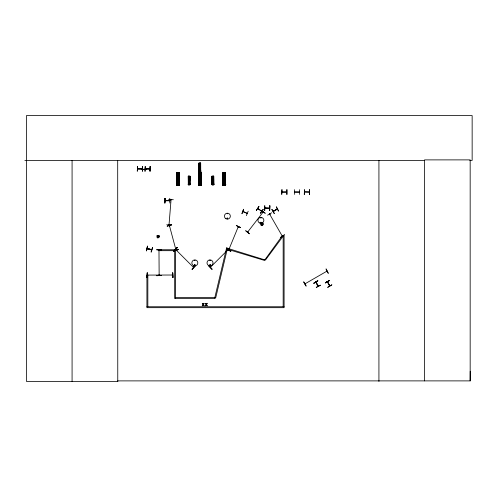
<?xml version="1.0" encoding="UTF-8"?>
<svg xmlns="http://www.w3.org/2000/svg" width="497" height="497" viewBox="0 0 497 497"><rect width="100%" height="100%" fill="white"/><g stroke="black" fill="none" stroke-linecap="round" stroke-linejoin="round"><path stroke-width="0.75" d="M469.827 160.401L472.15 160.401L472.15 115.59L26.453 115.59L26.453 381.41L117.764 381.41L117.702 380.888L470.168 380.888L470.237 371.278M166.731 224.781L171.465 225.16M169.26 224.52L169.017 224.88L171.067 199.595M170.825 199.993L170.881 199.57M168.999 224.501L169.179 224.942M170.8 199.993L171.061 199.682M173.329 199.732L168.595 199.384M175.609 249.488L175.863 249.73M175.938 249.861L176.162 250.097M193.588 267.467L193.432 267.013M193.675 267.293L193.358 266.97L193.706 267.349M257.831 208.398L258.167 208.833L257.732 208.529M261.708 211.138L261.372 210.871M158.978 250.01L159.146 275.444M159.189 275.394L158.959 274.978M194.575 260.416L195.085 260.347L194.607 260.471M210.281 265.174C209.84 263.938 209.492 266.175 210.33 265.1M210.467 265.1C209.274 266.491 209.759 263.727 210.424 264.988M227.614 213.753L227.135 213.629L227.645 213.691M227.694 218.463C227.129 217.301 226.992 219.27 227.632 218.518M260.577 222.569L261.18 222.407L260.757 222.811M261.161 217.885L260.652 217.953L261.13 217.823M261.316 222.681C260.068 220.979 261.006 224.352 261.205 222.265M277.164 208.939L273.164 211.281L273.505 211.051M273.574 211.063L273.269 211.467L277.301 209.075M305.462 283.806L305.177 283.967M326.659 271.542L327.007 271.12M157.978 237.361L158.102 236.665L157.294 236.386L157.481 235.988L158.667 235.882L158.959 236.678L158.413 237.324L157.586 237.175L157.294 236.386M158.102 236.665L158.276 235.696M261.142 224.035L261.826 225.017L261.95 224.315L261.142 224.035L261.683 223.389L261.95 224.315M262 224.054L262.118 223.352L262.807 224.333L261.826 225.017M228.968 249.817L228.813 250.202M238.479 226.806L238.144 227.073L238.492 226.713M146.453 250.805L147.652 246.208M147.497 248.761C145.894 247.164 158.58 252.308 147.1 248.606M151.175 252.041L152.567 247.494L151.113 252.022M151.218 249.724L151.734 249.643M178.15 185.306L177.901 184.797M210.374 267.355L210.641 267.013M228.44 249.544L227.986 249.742L228.421 249.575M269.728 213.983L269.828 214.48L269.821 214.039M318.179 286.229C313.054 276.164 317.626 287.049 318.204 285.713M226.408 249.531L230.906 251.066L226.415 249.506M238.318 226.632L238.125 227.123M228.8 250.159L228.974 249.786M238.318 227.129L238.454 226.738M327.678 282.327L327.585 281.743M327.411 281.818L329.766 285.831M228.651 250.097L238.28 226.688M194.439 264.87C194.706 266.796 195.88 263.783 194.42 264.988M227.781 218.612C226.216 216.574 227.85 219.78 227.278 218.792M200.005 185.319L200.223 184.785M224.389 185.319L224.017 185.325L224.371 184.797L224.01 184.766M243.573 209.274L241.933 213.741L243.549 209.268M242.921 211.461L247.208 213.493M248.177 211.231L246.369 215.623M243.337 211.902L242.834 211.629M158.152 236.398L157.332 236.82M261.925 224.06L261.18 224.476M262.82 212.399L263.149 212.02M137.551 168.787L142.304 168.974M145.242 168.8L149.995 168.986M165.023 200.62L169.713 200.577M147.708 275.04L147.292 275.257L147.708 275.015M172.714 275.232L172.279 275.015M269.828 214.48L269.591 214.176M210.405 267.249L228.322 249.401M305.065 283.98L305.518 283.712M329.791 285.93L329.604 285.489M169.421 225.675L169.738 225.93M258.956 206.385L256.409 210.405M256.359 210.368L258.937 206.373M257.806 208.56L261.639 211.057M260.347 213.182L263.087 209.299M260.49 213.281L263.248 209.417M245.779 230.751L249.407 233.826L245.754 230.782M261.329 210.629L265.268 213.3L261.366 210.579M247.761 232.248L247.922 231.726M247.761 232.205L247.823 231.776M263.124 212.064L247.63 232.105M194.607 264.87C194.451 266.23 195.756 264.385 194.588 264.957M137.601 168.787L142.204 168.732M165.072 200.62L165.551 200.782L165.041 200.813M169.713 200.776L165.122 200.813M286.676 192.146L282.085 192.153M304.649 191.935L309.302 192.128M157.586 237.175L158.04 236.634M158.214 236.423L158.667 235.882M261.428 224.83L261.888 224.29M262.515 223.538L262.062 224.079L262.77 223.898M173.987 251.109L177.143 247.549L173.993 251.115M173.826 250.948L177.162 247.568M173.95 251.072L177.286 247.692M192.153 269.268L195.315 265.721L192.165 269.287M192.028 269.144L195.327 265.727M226.725 247.761L230.148 251.047M210.548 267.436L210.827 267.15M326.56 271.343L327.045 271.287M210.125 260.621L209.939 260.161L210.069 260.639M151.628 249.805L147.174 248.606L151.585 249.829M274.35 213.462L272.002 209.33M267.591 215.195L271.673 212.766M278.506 211.026L276.332 206.795L278.531 211.014M303.822 281.855L306.164 285.986M313.824 283.197L317.937 280.824M313.849 283.24L317.819 280.625L313.855 283.253M316.08 282.507L315.825 282.159M316.291 287.409L320.49 285.179L316.26 287.353M273.313 211.436L277.357 209.057M305.021 283.812L326.964 271.145M325.274 282.687L329.461 280.451M325.355 282.843L329.548 280.606M327.442 281.886L329.604 286.036M158.251 236.485L158.922 236.243M175.721 249.37L176.149 250.047M167.203 226.147L171.72 224.669L167.209 226.185M173.807 250.811L178.392 249.55M261.615 211.268L257.775 208.56M142.204 168.968L137.563 168.974M169.744 200.794L169.347 200.546M147.379 275.015L147.758 275.065M294.752 191.935L299.405 191.96M269.529 208.262L264.876 208.212M189.108 184.455L189.307 184.66M213.051 184.35L212.89 184.673M304.649 191.91L309.233 191.941M210.082 265.373L209.765 265.243M199.744 171.229L199.962 171.54M315.98 282.01L318.391 286.042M198.993 163.991L200.577 163.979M198.999 164.575L200.583 164.557M199.005 165.445L200.589 165.426M199.011 166.222L200.595 166.203M199.024 167.091L200.608 167.073M199.067 170.825L200.651 170.806M198.806 171.074L200.912 171.049M198.806 171.142L200.918 171.117M200.745 171.676L200.689 163.097L198.856 163.122L198.962 171.701L200.782 171.676M176.715 173.938L179.088 173.913M198.75 173.938L201.123 173.913M222.898 173.938L225.271 173.913M176.727 174.807L179.1 174.782M198.757 174.807L201.136 174.782M222.904 174.807L225.278 174.782M176.739 176.112L179.113 176.087M190.034 176.18L188.208 176.211L188.301 184.791L190.127 184.766L190.028 176.18L189.879 184.766M198.775 176.112L201.148 176.087M222.917 176.112L225.296 176.087M188.338 177.081L189.922 177.062M176.752 177.274L179.125 177.249M198.781 177.274L201.161 177.249M212.089 177.081L213.673 177.062M188.344 177.659L189.929 177.646M222.929 177.274L225.303 177.249M212.095 177.659L213.679 177.646M176.764 178.578L179.137 178.553M188.357 178.529L189.935 178.516M198.8 178.578L201.173 178.553M212.101 178.529L213.685 178.516M222.942 178.578L225.315 178.553M188.363 179.305L189.947 179.287M212.107 179.305L213.691 179.287M188.369 180.175L189.953 180.156M212.12 180.175L213.704 180.156M188.413 183.909L189.997 183.896M176.826 184.182L179.2 184.151M188.152 184.157L190.264 184.138M188.152 184.225L190.264 184.201M212.163 183.909L213.747 183.896M198.862 184.182L201.235 184.151M176.435 184.549L179.603 184.517M211.902 184.157L214.014 184.138M176.435 184.648L179.603 184.617M211.902 184.225L214.014 184.201M223.004 184.182L225.383 184.151M198.471 184.549L201.633 184.517M198.471 184.648L201.639 184.617M199.862 184.766L200.241 184.778M222.613 184.549L225.781 184.517M212.045 184.791L213.878 184.766L213.778 176.18L211.958 176.211L212.045 184.791L211.964 176.211M222.619 184.648L225.781 184.617M176.659 185.499L179.405 185.456M198.688 185.499L201.434 185.456L201.285 172.596L198.552 172.633L198.688 185.499L198.607 172.633M199.875 185.493L200.248 185.487M150.237 166.476L150.013 171.229L150.218 166.476M145.292 168.8L149.939 168.725M146.292 168.937L149.019 168.924M142.583 171.21L142.527 166.464M169.763 198.303L169.856 203.049M156.685 249.786L161.438 249.997L156.685 249.761M159.146 250.059L159.146 250.538L159.146 250.01M147.031 277.525L147.267 272.772L147.05 277.525M172.993 277.519L172.695 272.772L172.968 277.519M172.235 275.071L172.714 275.065M156.685 275.698L161.438 275.425L156.685 275.723M24.85 160.587L26.453 160.581M26.453 160.401L424.55 160.401M141.446 169.328L146.174 169.328L141.496 169.272M281.985 189.668L281.743 194.42L281.923 189.668M286.999 189.668L286.98 194.42M299.405 189.668L299.467 194.42M309.563 189.668L309.544 194.42M282.035 191.96L286.639 191.91M299.405 192.177L294.653 192.128M294.653 194.42L294.591 189.668M304.288 194.42L304.549 189.668L304.307 194.42M264.876 205.758L264.808 210.504M174.677 250.681L158.847 250.681L158.847 249.755L175.603 249.755L175.603 298.504M175.603 297.579L214.816 297.579L214.816 298.504L174.677 298.504L174.677 249.755M146.913 306.755L284.091 306.755M169.763 200.571L169.347 200.788M172.614 275.015L146.913 275.089L146.913 307.68L284.091 307.68L284.091 236.118L282.426 235.566L264.429 260.409L226.887 249.078L227.154 248.189L265.441 260.074L283.166 236.118L283.166 306.755M262.105 224.209L262.807 224.333M158.257 236.553L158.959 236.678M327.622 281.818L329.803 285.868M169.576 225.532L169.713 225.936M226.483 249.345L230.881 251.128M242.94 211.498L247.264 213.306M261.571 211.281L261.248 211.045M261.329 223.644L261.869 224.097M262.074 224.271L262.621 224.725M157.481 235.988L158.021 236.442M158.232 236.615L158.773 237.069M208.697 265.789L212.101 269.101M193.252 267.131L193.557 267.436L175.64 249.519M269.778 214.027L269.964 214.337M282.209 236.032L269.61 214.108M271.797 209.454L274.195 213.548M303.611 281.979L306.015 286.079M262.018 224.309L262.261 224.979M157.841 235.733L158.083 236.404M158.17 236.659L158.413 237.324M175.988 250.09L169.434 225.619M225.278 172.596L225.414 185.456M225.228 172.596L225.396 185.462M225.129 172.596L225.209 185.462M224.967 172.596L225.122 185.462M224.924 172.596L225.06 185.462M224.768 172.602L224.93 185.462M224.675 173.36L224.799 184.71M224.613 173.36L224.75 184.71M224.569 185.468L223.843 185.474M223.662 184.729L223.526 173.378L223.607 184.735M223.321 172.627L223.507 185.493M223.228 173.385L223.358 185.493M223.178 173.385L223.296 185.493M223.023 173.385L223.209 185.493M213.648 176.186L213.753 184.766M213.542 176.186L213.629 184.766M213.437 176.186L213.573 184.766M213.368 176.186L213.443 184.766M213.232 176.186L213.331 184.772M213.207 184.772L212.722 184.778M212.511 176.205L212.598 184.785M212.405 176.205L212.461 184.785M212.393 184.785L212.269 176.205L212.3 184.785M212.076 176.211L212.188 184.791M201.235 172.596L201.378 185.456M201.105 172.596L201.248 185.462M201.123 185.462L200.993 173.354L201.068 185.462M200.782 173.354L200.956 184.704M200.546 163.097L200.658 171.676M200.645 172.602L200.807 185.462M200.44 163.097L200.533 171.682M200.626 172.602L200.763 185.462M200.378 163.103L200.434 171.682M200.484 173.36L200.651 184.71M200.254 163.103L200.366 171.682M200.129 163.103L200.266 171.682M200.428 185.468L199.701 185.474M200.111 171.682L199.626 171.689M199.415 163.115L199.502 171.695M199.378 163.115L199.384 171.701L199.204 163.122M199.396 173.378L199.508 184.729M199.104 163.122L199.26 171.701M199.092 171.701L198.98 163.122L198.993 171.701M199.011 172.627L199.204 184.735M198.738 172.633L198.899 185.493M189.692 176.186L189.711 184.766M189.587 176.186L189.612 184.766M189.481 176.186L189.574 184.772M189.456 184.772L188.972 184.778M188.761 176.205L188.854 184.785L188.723 176.205M188.636 176.205L188.717 184.785M188.518 176.205L188.643 184.785M188.413 176.205L188.537 184.785M188.326 176.211L188.438 184.791M179.342 185.456L179.249 172.596L176.516 172.633L176.715 185.499M178.889 172.596L179.032 185.462M178.92 184.704L178.802 172.596L178.87 184.704M178.609 172.602L178.727 185.462M178.491 173.36L178.616 184.71M178.435 173.36L178.572 184.71M178.392 185.468L177.665 185.474M177.361 173.378L177.472 184.729L177.305 173.385M177.162 172.627L177.28 185.493M177.038 172.627L177.174 185.493M176.988 172.627L177.118 185.493M176.876 172.633L177.031 185.493M176.727 172.633L176.864 185.493M176.677 172.633L176.839 185.493M172.726 272.772L172.794 277.525M164.979 198.334L164.973 203.08M159.139 274.965L159.146 275.394M150.007 166.476L150.038 171.229M147.23 272.772L147.23 277.525M142.353 166.464L142.384 171.21M470.168 380.888L470.168 159.885L424.55 159.885L424.55 380.888M378.925 160.401L378.925 381.41M309.364 189.668L309.364 194.42M286.806 189.668L286.806 194.42M269.691 205.758L269.691 210.504M264.634 205.758L264.634 210.504M147.839 275.089L147.839 306.755M117.696 160.401L117.764 381.41M72.077 160.401L72.077 381.41M177.435 177.783C178.1 179.79 178.982 176.342 177.435 177.783M188.817 179.647C189.264 180.983 189.854 178.684 188.817 179.647M199.471 166.557C199.912 167.899 200.502 165.6 199.471 166.557M199.465 177.783C200.136 179.79 201.018 176.342 199.465 177.783M212.567 179.647C213.008 180.983 213.598 178.684 212.567 179.647M223.613 177.783C224.277 179.79 225.166 176.342 223.613 177.783M226.557 248.102L214.772 297.79L215.667 298.007L227.458 248.314L226.557 248.102M147.46 246.158L146.516 250.823L147.46 246.158M236.292 225.526L240.598 227.551L236.292 225.526M203.845 303.332L203.236 304.319L202.254 303.332L203.031 304.586L202.229 305.841L203.217 304.835L204.211 305.841L203.422 304.568L204.205 303.332L203.845 303.332M206.926 303.332L206.317 304.319L205.336 303.332L206.112 304.586L205.317 305.841L206.298 304.835L207.292 305.841L206.503 304.568L207.286 303.332L206.926 303.332M264.938 208.032L269.629 208.212L264.976 208.026M208.74 265.74L211.952 269.25L208.74 265.74M157.114 235.435C155.754 241.554 163.339 234.547 157.114 235.435M260.962 223.091C259.602 229.21 267.187 222.202 260.962 223.091M284.421 234.845L280.457 237.473L284.421 234.845M326.075 269.007L328.25 273.238L326.075 269.007M329.455 280.432L325.386 282.899L329.455 280.432M331.816 284.856L327.747 287.322L331.816 284.856M178.373 249.488L173.863 251.004L178.373 249.488M225.439 172.596L222.699 172.633L222.892 185.499L225.582 185.456L225.439 172.596M137.539 166.495L137.302 171.248L137.501 166.495M145.223 166.507L145.012 171.26L145.223 166.507M165.01 198.328L164.774 203.08L164.998 198.328M269.89 205.758L269.629 210.504L269.871 205.758M223.047 185.493L222.904 172.633L223.023 185.493M199.359 185.493L199.198 172.627L199.316 185.493M199.055 185.493L198.912 172.633L199.005 185.493M179.237 185.456L179.1 172.596L179.218 185.462M225.905 218.73A2.97 2.97 0 0 0 230.353 216.158A2.97 2.97 0 0 0 225.905 213.586A2.97 2.97 0 0 0 225.905 218.73M259.415 222.917A2.97 2.97 0 0 0 263.87 220.351A2.97 2.97 0 0 0 259.415 217.779A2.97 2.97 0 0 0 259.415 222.917M208.504 265.479A3.007 3.007 0 0 0 213.014 262.876A3.007 3.007 0 0 0 208.504 260.279A3.007 3.007 0 0 0 208.504 265.479M193.333 265.479A3.007 3.007 0 0 0 197.837 262.876A3.007 3.007 0 0 0 193.333 260.279A3.007 3.007 0 0 0 193.333 265.479"/></g></svg>
